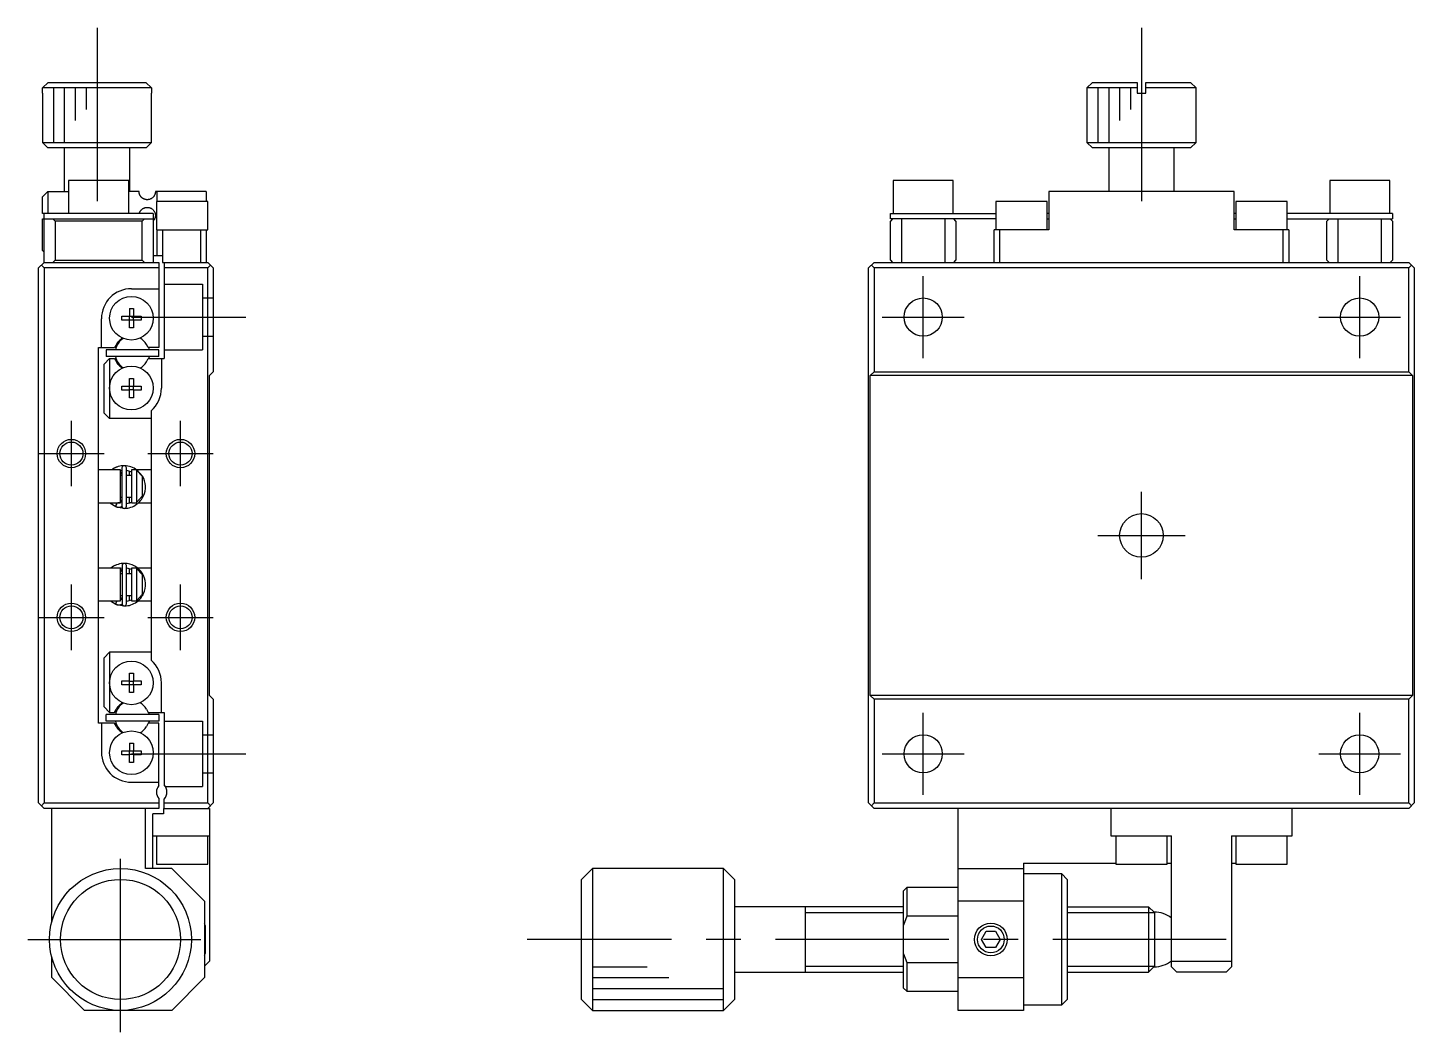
# Model space of a CAD drawing. Extents: x 0 to 280, y -8 to 192.
# Drawn here: x 153 to 280.1, y 57.5 to 149.5 of the extents above; entities that cross this region are included whole.
import ezdxf

# ---------------------------------------------------------------- set-up
doc = ezdxf.new("R2010")
doc.units = 0
doc.header["$LTSCALE"] = 0.5
doc.linetypes.add('CENTER', pattern=[50.8, 31.75, -6.35, 6.35, -6.35])
doc.linetypes.add('DASHED', pattern=[19.05, 12.7, -6.35])
for name, color, linetype in [('MSM_CENTER', 1, 'CENTER'), ('MSM_CONTINUOUS', 7, 'CONTINUOUS'), ('MSM_DASHED', 4, 'DASHED'), ('MSM_NARROW', 5, 'CONTINUOUS')]:
    doc.layers.add(name, color=color, linetype=linetype)

msp = doc.modelspace()

# ---------------------------------------------------------------- linework, layer by layer
at = {"layer": 'MSM_CENTER'}
for p, q in [((159.35, 149.5), (159.35, 133.5)), ((255.055071, 149.5), (255.055071, 132.5)), ((235.055071, 119.25), (235.055071, 126.75)), ((275.055071, 119.25), (275.055071, 126.75)), ((162.5, 123), (173, 123)), ((231.305071, 123), (238.805071, 123)), ((271.305071, 123), (278.805071, 123)), ((156.999999, 107.499999), (156.999999, 113.500001)), ((166.999999, 107.499999), (166.999999, 113.500001)), ((153.999998, 110.5), (160.000001, 110.5)), ((163.999998, 110.5), (170.000001, 110.5)), ((255.055071, 99), (255.055071, 107)), ((251.055071, 103), (259.055071, 103)), ((156.999999, 92.499999), (156.999999, 98.500001)), ((166.999999, 92.499999), (166.999999, 98.500001)), ((153.999998, 95.5), (160.000001, 95.5)), ((163.999998, 95.5), (170.000001, 95.5)), ((235.055071, 79.25), (235.055071, 86.75)), ((275.055071, 79.25), (275.055071, 86.75)), ((162.5, 83), (173, 83)), ((231.305071, 83), (238.805071, 83)), ((271.305071, 83), (278.805071, 83)), ((161.5, 57.5), (161.5, 74.5)), ((153, 66), (170, 66)), ((262.805071, 66), (198.755071, 66))]:
    msp.add_line(p, q, dxfattribs=at)
at = {"layer": 'MSM_CONTINUOUS'}
for p, q in [((154.366026, 144), (154.867813, 144.5)), ((154.366026, 143.5), (154.366026, 144)), ((164.333974, 144), (154.366026, 144)), ((154.867813, 144.5), (163.832187, 144.5)), ((163.832187, 144.5), (164.333974, 144)), ((164.333974, 144), (164.333974, 143.5)), ((250.555071, 144.5), (250.055071, 144)), ((254.655071, 144), (250.055071, 144)), ((250.055071, 144), (250.055071, 139)), ((250.555071, 144.5), (254.655071, 144.5)), ((254.655071, 144.5), (254.655071, 143.5)), ((255.455071, 143.5), (255.455071, 144.5)), ((255.455071, 144.5), (259.555071, 144.5)), ((260.055071, 144), (255.455071, 144)), ((260.055071, 144), (259.555071, 144.5)), ((260.055071, 139), (260.055071, 144)), ((154.35, 143.5), (154.366026, 143.5)), ((154.35, 143.5), (154.35, 139)), ((164.333974, 143.5), (164.35, 143.5)), ((164.35, 139), (164.35, 143.5)), ((254.655071, 143.5), (255.455071, 143.5)), ((154.35, 139), (164.35, 139)), ((154.35, 139), (154.85, 138.5)), ((163.85, 138.5), (154.85, 138.5)), ((156.35, 138.5), (156.35, 134.5)), ((162.35, 134.5), (162.35, 138.5)), ((163.85, 138.5), (164.35, 139)), ((250.055071, 139), (260.055071, 139)), ((250.055071, 139), (250.555071, 138.5)), ((259.555071, 138.5), (250.555071, 138.5)), ((252.055071, 138.5), (252.055071, 134.5)), ((258.055071, 134.5), (258.055071, 138.5)), ((259.555071, 138.5), (260.055071, 139)), ((162.25, 135.5), (156.75, 135.5)), ((156.75, 135.5), (156.75, 132.5)), ((162.25, 132.5), (162.25, 135.5)), ((237.805071, 135.5), (232.305071, 135.5)), ((232.305071, 135.5), (232.305071, 132.5)), ((237.805071, 132.5), (237.805071, 135.5)), ((277.805071, 135.5), (272.305071, 135.5)), ((272.305071, 135.5), (272.305071, 132.5)), ((277.805071, 132.5), (277.805071, 135.5)), ((154.85, 134.5), (154.35, 134)), ((154.35, 132.5), (154.35, 134)), ((154.85, 134.5), (154.85, 132.5)), ((154.85, 134.5), (156.75, 134.5)), ((163.2, 134.5), (162.25, 134.5)), ((163.200796, 134.465461), (163.2, 134.5)), ((163.203154, 134.43132), (163.200796, 134.465461)), ((163.207062, 134.397337), (163.203154, 134.43132)), ((163.2125, 134.363642), (163.207062, 134.397337)), ((163.218409, 134.334856), (163.2125, 134.363642)), ((163.225427, 134.306373), (163.218409, 134.334856)), ((163.233524, 134.278273), (163.225427, 134.306373)), ((163.241659, 134.253522), (163.233524, 134.278273)), ((163.250621, 134.229134), (163.241659, 134.253522)), ((163.260384, 134.205162), (163.250621, 134.229134)), ((163.271823, 134.179728), (163.260384, 134.205162)), ((163.284146, 134.154838), (163.271823, 134.179728)), ((163.29731, 134.130548), (163.284146, 134.154838)), ((163.306499, 134.114764), (163.29731, 134.130548)), ((163.316035, 134.099265), (163.306499, 134.114764)), ((163.335923, 134.069409), (163.316035, 134.099265)), ((163.357033, 134.040773), (163.335923, 134.069409)), ((163.373301, 134.020504), (163.357033, 134.040773)), ((163.390146, 134.000938), (163.373301, 134.020504)), ((163.407519, 133.982106), (163.390146, 134.000938)), ((163.42904, 133.960464), (163.407519, 133.982106)), ((163.451216, 133.9399), (163.42904, 133.960464)), ((163.473958, 133.920445), (163.451216, 133.9399)), ((163.50009, 133.899932), (163.473958, 133.920445)), ((163.526613, 133.880934), (163.50009, 133.899932)), ((163.553594, 133.863319), (163.526613, 133.880934)), ((163.580633, 133.847261), (163.553594, 133.863319)), ((163.607962, 133.832535), (163.580633, 133.847261)), ((163.635208, 133.819261), (163.607962, 133.832535)), ((163.662603, 133.80725), (163.635208, 133.819261)), ((163.689949, 133.796527), (163.662603, 133.80725)), ((163.718233, 133.786709), (163.689949, 133.796527)), ((163.746504, 133.778135), (163.718233, 133.786709)), ((163.774693, 133.770776), (163.746504, 133.778135)), ((163.807963, 133.763573), (163.774693, 133.770776)), ((163.841008, 133.757962), (163.807963, 133.763573)), ((163.87374, 133.753887), (163.841008, 133.757962)), ((163.91374, 133.750877), (163.87374, 133.753887)), ((163.953111, 133.750006), (163.91374, 133.750877)), ((163.981799, 133.750674), (163.953111, 133.750006)), ((164.010077, 133.75241), (163.981799, 133.750674)), ((164.046781, 133.756271), (164.010077, 133.75241)), ((164.082702, 133.761833), (164.046781, 133.756271)), ((164.117783, 133.769008), (164.082702, 133.761833)), ((164.168012, 133.782385), (164.117783, 133.769008)), ((164.216313, 133.798874), (164.168012, 133.782385)), ((164.261994, 133.817973), (164.216313, 133.798874)), ((164.305733, 133.839732), (164.261994, 133.817973)), ((164.347259, 133.863851), (164.305733, 133.839732)), ((164.385851, 133.889644), (164.347259, 133.863851)), ((164.422423, 133.91749), (164.385851, 133.889644)), ((164.457164, 133.947474), (164.422423, 133.91749)), ((164.489742, 133.979249), (164.457164, 133.947474)), ((164.520516, 134.013162), (164.489742, 133.979249)), ((164.549171, 134.048893), (164.520516, 134.013162)), ((164.576021, 134.086965), (164.549171, 134.048893)), ((164.60088, 134.127367), (164.576021, 134.086965)), ((164.621459, 134.16587), (164.60088, 134.127367)), ((164.63419, 134.19277), (164.621459, 134.16587)), ((164.646179, 134.220998), (164.63419, 134.19277)), ((164.657354, 134.250699), (164.646179, 134.220998)), ((164.665068, 134.273772), (164.657354, 134.250699)), ((164.672248, 134.297867), (164.665068, 134.273772)), ((164.676693, 134.31448), (164.672248, 134.297867)), ((164.680866, 134.331674), (164.676693, 134.31448)), ((164.684732, 134.349438), (164.680866, 134.331674)), ((164.688249, 134.36776), (164.684732, 134.349438)), ((164.691382, 134.386628), (164.688249, 134.36776)), ((164.69409, 134.406031), (164.691382, 134.386628)), ((164.69542, 134.417282), (164.69409, 134.406031)), ((164.696595, 134.428746), (164.69542, 134.417282)), ((164.697607, 134.440388), (164.696595, 134.428746)), ((164.698451, 134.45217), (164.697607, 134.440388)), ((164.699119, 134.464059), (164.698451, 134.45217)), ((164.699604, 134.476017), (164.699119, 134.464059)), ((164.6999, 134.488009), (164.699604, 134.476017)), ((164.7, 134.5), (164.6999, 134.488009)), ((169.35, 134.5), (164.7, 134.5)), ((169.5, 133.6), (164.8, 133.6)), ((164.8, 133.6), (164.8, 131)), ((164.85, 133.6), (164.85, 134.5)), ((169.35, 134.5), (169.35, 133.6)), ((169.5, 131), (169.5, 133.6)), ((246.405071, 133.6), (241.705071, 133.6)), ((241.705071, 133.6), (241.705071, 131)), ((246.405071, 131), (246.405071, 133.6)), ((263.555071, 134.5), (246.555071, 134.5)), ((246.555071, 134.5), (246.555071, 131)), ((263.555071, 131), (263.555071, 134.5)), ((268.405071, 133.6), (263.705071, 133.6)), ((263.705071, 133.6), (263.705071, 131)), ((268.405071, 131), (268.405071, 133.6)), ((164.5, 132.5), (154.35, 132.5)), ((154.5, 128), (154.5, 132.5)), ((163.227158, 132.5), (163.234773, 132.525719)), ((163.234773, 132.525719), (163.24328, 132.551087)), ((163.24328, 132.551087), (163.252649, 132.576046)), ((163.252649, 132.576046), (163.262046, 132.598695)), ((163.262046, 132.598695), (163.272144, 132.620953)), ((163.272144, 132.620953), (163.282914, 132.642777)), ((163.282914, 132.642777), (163.295711, 132.666612)), ((163.295711, 132.666612), (163.309293, 132.689862)), ((163.309293, 132.689862), (163.323612, 132.712478)), ((163.323612, 132.712478), (163.338172, 132.733781)), ((163.338172, 132.733781), (163.353367, 132.754453)), ((163.353367, 132.754453), (163.36915, 132.774461)), ((163.36915, 132.774461), (163.391865, 132.800984)), ((163.391865, 132.800984), (163.415548, 132.826176)), ((163.415548, 132.826176), (163.433703, 132.844)), ((163.433703, 132.844), (163.452303, 132.861067)), ((163.452303, 132.861067), (163.471298, 132.87736)), ((163.471298, 132.87736), (163.493162, 132.89481)), ((163.493162, 132.89481), (163.515433, 132.91127)), ((163.515433, 132.91127), (163.546002, 132.931888)), ((163.546002, 132.931888), (163.577107, 132.950729)), ((163.577107, 132.950729), (163.608593, 132.967788)), ((163.608593, 132.967788), (163.632655, 132.979553)), ((163.632655, 132.979553), (163.656837, 132.99033)), ((163.656837, 132.99033), (163.687942, 133.002726)), ((163.687942, 133.002726), (163.719107, 133.013574)), ((163.719107, 133.013574), (163.750231, 133.022906)), ((163.750231, 133.022906), (163.7888, 133.032471)), ((163.7888, 133.032471), (163.827103, 133.039862)), ((163.827103, 133.039862), (163.861271, 133.044733)), ((163.861271, 133.044733), (163.895078, 133.047986)), ((163.895078, 133.047986), (163.928636, 133.049696)), ((163.928636, 133.049696), (163.972321, 133.049668)), ((163.972321, 133.049668), (164.01535, 133.047147)), ((164.01535, 133.047147), (164.057375, 133.042274)), ((164.057375, 133.042274), (164.098815, 133.035088)), ((164.098815, 133.035088), (164.139115, 133.025765)), ((164.139115, 133.025765), (164.178666, 133.014291)), ((164.178666, 133.014291), (164.216984, 133.00087)), ((164.216984, 133.00087), (164.254227, 132.985526)), ((164.254227, 132.985526), (164.299866, 132.963396)), ((164.299866, 132.963396), (164.343655, 132.938386)), ((164.343655, 132.938386), (164.385309, 132.910742)), ((164.385309, 132.910742), (164.425286, 132.880176)), ((164.425286, 132.880176), (164.463069, 132.847047)), ((164.463069, 132.847047), (164.499069, 132.810908)), ((164.499069, 132.810908), (164.532804, 132.772059)), ((164.5, 132.5), (164.5, 128)), ((164.532804, 132.772059), (164.564433, 132.730084)), ((164.564433, 132.730084), (164.583089, 132.702117)), ((164.583089, 132.702117), (164.600832, 132.67272)), ((164.600832, 132.67272), (164.617582, 132.64181)), ((164.617582, 132.64181), (164.633341, 132.609104)), ((164.633341, 132.609104), (164.640783, 132.592094)), ((164.640783, 132.592094), (164.647936, 132.574563)), ((164.647936, 132.574563), (164.657074, 132.550101)), ((164.657074, 132.550101), (164.665618, 132.524488)), ((164.665618, 132.524488), (164.673495, 132.497624)), ((164.673495, 132.497624), (164.677212, 132.483475)), ((164.677212, 132.483475), (164.680725, 132.468943)), ((164.68282, 132.140383), (164.678667, 132.122387)), ((164.680725, 132.468943), (164.684015, 132.45402)), ((164.686622, 132.158964), (164.68282, 132.140383)), ((164.684015, 132.45402), (164.686662, 132.440808)), ((164.690032, 132.178126), (164.686622, 132.158964)), ((164.686662, 132.440808), (164.689122, 132.427251)), ((164.689122, 132.427251), (164.691377, 132.41337)), ((164.693013, 132.197864), (164.690032, 132.178126)), ((164.691377, 132.41337), (164.693408, 132.39919)), ((164.694639, 132.210507), (164.693013, 132.197864)), ((164.693408, 132.39919), (164.695197, 132.384734)), ((164.696072, 132.223411), (164.694639, 132.210507)), ((164.695197, 132.384734), (164.696724, 132.370024)), ((164.6973, 132.236533), (164.696072, 132.223411)), ((164.696724, 132.370024), (164.697695, 132.358695)), ((164.698312, 132.249828), (164.6973, 132.236533)), ((164.697695, 132.358695), (164.6985, 132.347191)), ((164.699096, 132.263254), (164.698312, 132.249828)), ((164.6985, 132.347191), (164.699135, 132.335554)), ((164.69964, 132.276766), (164.699096, 132.263254)), ((164.699135, 132.335554), (164.699596, 132.323823)), ((164.699596, 132.323823), (164.699881, 132.312039)), ((164.699907, 132.28847), (164.69964, 132.276766)), ((164.699881, 132.312039), (164.699986, 132.300241)), ((164.699986, 132.300241), (164.699907, 132.28847)), ((232.055071, 132), (232.055071, 132.5)), ((232.055071, 132.5), (241.705071, 132.5)), ((246.555071, 132.5), (246.405071, 132.5)), ((263.705071, 132.5), (263.555071, 132.5)), ((278.055071, 132.5), (268.405071, 132.5)), ((278.055071, 132.5), (278.055071, 132)), ((154.35, 129.1), (154.35, 132)), ((154.35, 132), (164.5, 132)), ((155.5, 131.8), (155.3, 132)), ((163.5, 131.8), (155.5, 131.8)), ((155.5, 131.8), (155.5, 128.2)), ((163.7, 132), (163.5, 131.8)), ((163.5, 128.2), (163.5, 131.8)), ((164.50787, 131.798717), (164.500186, 131.790299)), ((164.539733, 131.836626), (164.50787, 131.798717)), ((164.569311, 131.876971), (164.539733, 131.836626)), ((164.588004, 131.905725), (164.569311, 131.876971)), ((164.605703, 131.935921), (164.588004, 131.905725)), ((164.618991, 131.960948), (164.605703, 131.935921)), ((164.63161, 131.987089), (164.618991, 131.960948)), ((164.643516, 132.014455), (164.63161, 131.987089)), ((164.652732, 132.037946), (164.643516, 132.014455)), ((164.661401, 132.062486), (164.652732, 132.037946)), ((164.669462, 132.088166), (164.661401, 132.062486)), ((164.674202, 132.104979), (164.669462, 132.088166)), ((164.678667, 132.122387), (164.674202, 132.104979)), ((164.8, 131), (169.5, 131)), ((164.85, 128.6), (164.85, 131)), ((165.35, 131), (165.35, 128)), ((168.85, 128), (168.85, 131)), ((169.35, 131), (169.35, 128)), ((232.255071, 132), (232.055071, 131.8)), ((241.705071, 132), (232.055071, 132)), ((232.055071, 128.2), (232.055071, 131.8)), ((233.055071, 132), (233.055071, 128)), ((237.055071, 128), (237.055071, 132)), ((238.055071, 131.8), (237.855071, 132)), ((238.055071, 131.8), (238.055071, 128.2)), ((241.555071, 128), (241.555071, 131)), ((246.555071, 131), (241.555071, 131)), ((242.055071, 131), (242.055071, 128)), ((246.405071, 132), (246.555071, 132)), ((263.555071, 132), (263.705071, 132)), ((268.555071, 131), (263.555071, 131)), ((268.055071, 128), (268.055071, 131)), ((268.405071, 132), (278.055071, 132)), ((268.555071, 131), (268.555071, 128)), ((272.255071, 132), (272.055071, 131.8)), ((272.055071, 128.2), (272.055071, 131.8)), ((273.055071, 132), (273.055071, 128)), ((277.055071, 128), (277.055071, 132)), ((278.055071, 131.8), (277.855071, 132)), ((278.055071, 131.8), (278.055071, 128.2)), ((154.35, 129.1), (154.5, 128.95)), ((165.35, 128.6), (164.5, 128.6)), ((154, 127.5), (154.5, 128)), ((154, 78.5), (154, 127.5)), ((154.5, 127.5), (154.25, 127.75)), ((154.5, 128), (165, 128)), ((154.5, 127.5), (154.5, 78.5)), ((165, 127.5), (154.5, 127.5)), ((155.3, 128), (155.5, 128.2)), ((155.5, 128.2), (163.5, 128.2)), ((163.5, 128.2), (163.7, 128)), ((165, 128), (165, 120.2)), ((165.35, 128), (169.5, 128)), ((165.5, 128), (165.5, 119.2)), ((169.5, 127.5), (165.5, 127.5)), ((169.5, 128), (170, 127.5)), ((169.75, 127.75), (169.5, 127.5)), ((169.5, 78.5), (169.5, 127.5)), ((170, 127.5), (170, 118)), ((230.555071, 128), (230.055071, 127.5)), ((230.055071, 78.5), (230.055071, 127.5)), ((230.555071, 127.5), (230.305071, 127.75)), ((230.555071, 128), (279.555071, 128)), ((230.555071, 127.5), (230.555071, 118)), ((279.555071, 127.5), (230.555071, 127.5)), ((232.055071, 128.2), (232.255071, 128)), ((237.855071, 128), (238.055071, 128.2)), ((272.055071, 128.2), (272.255071, 128)), ((277.855071, 128), (278.055071, 128.2)), ((280.055071, 127.5), (279.555071, 128)), ((279.805071, 127.75), (279.555071, 127.5)), ((279.555071, 118), (279.555071, 127.5)), ((280.055071, 127.5), (280.055071, 78.5)), ((162.5, 125.6), (165, 125.6)), ((162.32, 123.786361), (162.68, 123.786361)), ((162.32, 123.786361), (162.32, 123.08)), ((162.68, 123.786361), (162.68, 123.08)), ((159.75, 120.2), (159.75, 122.85)), ((161.613639, 122.72), (161.613639, 123.08)), ((161.613639, 123.08), (162.32, 123.08)), ((162.32, 122.72), (161.613639, 122.72)), ((162.330372, 123.069628), (162.32, 123.08)), ((162.330372, 122.730372), (162.32, 122.72)), ((162.32, 122.013639), (162.32, 122.72)), ((162.68, 122.013639), (162.32, 122.013639)), ((162.330372, 123.069628), (162.669628, 123.069628)), ((162.330372, 122.730372), (162.330372, 123.069628)), ((162.669628, 122.730372), (162.330372, 122.730372)), ((162.669628, 123.069628), (162.68, 123.08)), ((162.669628, 123.069628), (162.669628, 122.730372)), ((162.669628, 122.730372), (162.68, 122.72)), ((162.68, 123.08), (163.386361, 123.08)), ((162.68, 122.72), (162.68, 122.013639)), ((163.386361, 122.72), (162.68, 122.72)), ((163.386361, 123.08), (163.386361, 122.72)), ((159.5, 120.2), (160.955588, 120.2)), ((159.5, 85.8), (159.5, 120.2)), ((165, 120), (160.2, 120)), ((160.2, 120), (160.2, 119.4)), ((161.125185, 120.49375), (160.955588, 120.2)), ((164.044412, 120.2), (163.874815, 120.49375)), ((165, 120.2), (164.044412, 120.2)), ((165, 119.4), (165, 120)), ((160, 118.7), (160.5, 119.2)), ((160, 114.2), (160, 118.7)), ((165, 119.4), (160.2, 119.4)), ((160.5, 119.2), (160.5, 113.7)), ((160.5, 119.2), (160.955588, 119.2)), ((160.955588, 119.2), (161.125185, 118.90625)), ((163.874815, 118.90625), (164.044412, 119.2)), ((164.044412, 119.2), (165.5, 119.2)), ((165.25, 119.2), (165.25, 116.5)), ((162.32, 117.386361), (162.68, 117.386361)), ((162.32, 116.68), (162.32, 117.386361)), ((162.68, 117.386361), (162.68, 116.68)), ((169.65, 117.65), (170, 118)), ((169.65, 88.35), (169.65, 117.65)), ((230.205071, 117.65), (230.555071, 118)), ((230.205071, 88.35), (230.205071, 117.65)), ((279.905071, 117.65), (230.205071, 117.65)), ((230.555071, 118), (279.555071, 118)), ((279.555071, 118), (279.905071, 117.65)), ((279.905071, 117.65), (279.905071, 88.35)), ((161.613639, 116.32), (161.613639, 116.68)), ((161.613639, 116.68), (162.32, 116.68)), ((162.32, 116.32), (161.613639, 116.32)), ((162.330372, 116.669628), (162.32, 116.68)), ((162.330372, 116.330372), (162.32, 116.32)), ((162.32, 115.613639), (162.32, 116.32)), ((162.330372, 116.669628), (162.669628, 116.669628)), ((162.330372, 116.330372), (162.330372, 116.669628)), ((162.669628, 116.330372), (162.330372, 116.330372)), ((162.669628, 116.669628), (162.68, 116.68)), ((162.669628, 116.669628), (162.669628, 116.330372)), ((162.669628, 116.330372), (162.68, 116.32)), ((162.68, 116.68), (163.386361, 116.68)), ((162.68, 116.32), (162.68, 115.613639)), ((163.386361, 116.32), (162.68, 116.32)), ((163.386361, 116.68), (163.386361, 116.32)), ((162.68, 115.613639), (162.32, 115.613639)), ((164.3, 114.420938), (164.3, 91.579062)), ((160.5, 113.7), (160, 114.2)), ((164.3, 113.7), (160.5, 113.7)), ((161.815134, 109.382684), (161.714345, 109.379045)), ((161.5, 109), (159.5, 109)), ((161.070339, 109.225791), (161.017409, 109.202189)), ((161.113731, 109.243665), (161.070097, 109.226727)), ((161.070097, 109.226727), (161.071429, 109.227009)), ((161.073943, 109.226485), (161.071429, 109.227009)), ((161.071429, 109.227009), (161.071736, 109.226277)), ((161.117299, 109.244902), (161.113731, 109.243665)), ((161.119113, 109.245522), (161.117299, 109.244902)), ((161.122328, 109.246608), (161.119113, 109.245522)), ((161.12394, 109.247146), (161.122328, 109.246608)), ((161.12561, 109.247699), (161.12394, 109.247146)), ((161.126895, 109.248121), (161.12561, 109.247699)), ((161.127917, 109.248454), (161.126895, 109.248121)), ((161.129055, 109.248823), (161.127917, 109.248454)), ((161.49992, 108.947618), (161.637108, 108.97191)), ((161.5, 106), (161.5, 109)), ((161.63711, 108.5), (161.5, 108.5)), ((161.500027, 108.835619), (161.63711, 108.5823)), ((161.63711, 109.183911), (161.63711, 105.683911)), ((162.03711, 105.683911), (162.03711, 109.183911)), ((162.5, 108.5), (162.03711, 108.5)), ((162.037112, 108.971592), (162.500053, 108.836034)), ((162.3, 108.913996), (162.3, 108.5)), ((162.5, 109), (162.5, 106)), ((164.3, 109), (162.5, 109)), ((163.516112, 108.423444), (162.995996, 109.000507)), ((163, 106), (163, 109)), ((163, 108.945683), (163.5, 108.416515)), ((163.5, 108.416515), (163.5, 106.583485)), ((159.5, 106), (161.5, 106)), ((160.517408, 105.999949), (161.070537, 105.641946)), ((161.061433, 105.645868), (161.20128, 106.000019)), ((161.066598, 105.65001), (161.06664, 105.655047)), ((161.067061, 105.646048), (161.066598, 105.65001)), ((161.06664, 105.655047), (161.067185, 105.661126)), ((161.068025, 105.643184), (161.067061, 105.646048)), ((161.067185, 105.661126), (161.06823, 105.66821)), ((161.069484, 105.641435), (161.068025, 105.643184)), ((161.06823, 105.66821), (161.06977, 105.676257)), ((161.071429, 105.640813), (161.069484, 105.641435)), ((161.06977, 105.676257), (161.071794, 105.685217)), ((161.070097, 105.641095), (161.100487, 105.628941)), ((161.071794, 105.685217), (161.074291, 105.695034)), ((161.074291, 105.695034), (161.077244, 105.705649)), ((161.077244, 105.705649), (161.080636, 105.716996)), ((161.080636, 105.716996), (161.084446, 105.729006)), ((161.084446, 105.729006), (161.088651, 105.741605)), ((161.088651, 105.741605), (161.093224, 105.754715)), ((161.093224, 105.754715), (161.098138, 105.768257)), ((161.098138, 105.768257), (161.103362, 105.782147)), ((161.100487, 105.628941), (161.133148, 105.617687)), ((161.103362, 105.782147), (161.108865, 105.7963)), ((161.108865, 105.7963), (161.114612, 105.810629)), ((161.114612, 105.810629), (161.120569, 105.825046)), ((161.120569, 105.825046), (161.126699, 105.839463)), ((161.122113, 105.620822), (161.809775, 105.485231)), ((161.126699, 105.839463), (161.132964, 105.853791)), ((161.132964, 105.853791), (161.139325, 105.867942)), ((161.133148, 105.617687), (161.16632, 105.608082)), ((161.139325, 105.867942), (161.145745, 105.881829)), ((161.145745, 105.881829), (161.152183, 105.895368)), ((161.152183, 105.895368), (161.158599, 105.908475)), ((161.158599, 105.908475), (161.164955, 105.921069)), ((161.164955, 105.921069), (161.171212, 105.933074)), ((161.16632, 105.608082), (161.199922, 105.600148)), ((161.171212, 105.933074), (161.17733, 105.944415)), ((161.17733, 105.944415), (161.183273, 105.955024)), ((161.183273, 105.955024), (161.189004, 105.964834)), ((161.189004, 105.964834), (161.194488, 105.973786)), ((161.194488, 105.973786), (161.199692, 105.981825)), ((161.199692, 105.981825), (161.204582, 105.988902)), ((161.199922, 105.600148), (161.233869, 105.593904)), ((161.204582, 105.988902), (161.20913, 105.994973)), ((161.20913, 105.994973), (161.213307, 106)), ((161.233869, 105.593904), (161.26808, 105.589365)), ((161.432348, 105.99991), (161.250981, 105.999968)), ((161.26808, 105.589365), (161.30247, 105.586542)), ((161.30247, 105.586542), (161.336955, 105.58544)), ((161.336955, 105.58544), (161.371452, 105.586064)), ((161.371452, 105.586064), (161.405875, 105.588409)), ((161.405875, 105.588409), (161.440141, 105.592472)), ((161.440141, 105.592472), (161.474165, 105.598243)), ((161.474165, 105.598243), (161.507866, 105.605706)), ((161.5, 106.5), (161.63711, 106.5)), ((161.63711, 106.285522), (161.500045, 106.032215)), ((161.507866, 105.605706), (161.54116, 105.614845)), ((161.54116, 105.614845), (161.573965, 105.625637)), ((161.573965, 105.625637), (161.606203, 105.638056)), ((161.606203, 105.638056), (161.637792, 105.652073)), ((161.637792, 105.652073), (161.63955, 105.652909)), ((162.03711, 106.5), (162.5, 106.5)), ((162.500122, 106.0321), (162.037138, 105.89593)), ((162.3, 106.5), (162.3, 106)), ((162.3, 106), (162.426012, 106)), ((162.5, 106), (163, 106)), ((163.5, 106.583485), (163, 106.054317)), ((163.155993, 106), (163.156097, 106)), ((163.156374, 106), (163.156548, 106)), ((163.157186, 106), (164.3, 106)), ((161.825873, 100.440726), (161.725084, 100.437087)), ((161.5, 100), (159.5, 100)), ((161.081078, 100.283834), (161.028148, 100.260231)), ((161.12447, 100.301707), (161.080836, 100.28477)), ((161.080836, 100.28477), (161.082168, 100.285051)), ((161.084682, 100.284527), (161.082168, 100.285051)), ((161.082168, 100.285051), (161.082476, 100.28432)), ((161.128038, 100.302944), (161.12447, 100.301707)), ((161.129852, 100.303565), (161.128038, 100.302944)), ((161.133067, 100.30465), (161.129852, 100.303565)), ((161.134679, 100.305188), (161.133067, 100.30465)), ((161.136349, 100.305741), (161.134679, 100.305188)), ((161.137635, 100.306163), (161.136349, 100.305741)), ((161.138656, 100.306497), (161.137635, 100.306163)), ((161.139794, 100.306866), (161.138656, 100.306497)), ((161.486766, 100.000108), (161.49979, 100.003184)), ((161.49979, 100.003184), (161.647847, 100.029952)), ((161.5, 97), (161.5, 100)), ((161.64785, 99.5), (161.5, 99.5)), ((161.500039, 99.900264), (161.64785, 99.640342)), ((161.64785, 100.241954), (161.64785, 96.741954)), ((162.04785, 96.741954), (162.04785, 100.241954)), ((162.5, 99.5), (162.04785, 99.5)), ((162.047851, 100.029634), (162.500068, 99.899102)), ((162.3, 99.975476), (162.3, 99.5)), ((162.5, 100), (162.5, 97)), ((163, 100), (162.5, 100)), ((163, 97), (163, 100)), ((163, 99.945683), (163.5, 99.416515)), ((163.081383, 100), (163.081262, 100)), ((163.082017, 100), (163.081911, 100)), ((164.3, 100), (163.082478, 100)), ((163.5, 99.416515), (163.5, 97.583485)), ((159.5, 97), (161.5, 97)), ((160.594201, 96.999966), (161.081276, 96.699989)), ((161.072173, 96.703911), (161.176195, 97.000018)), ((161.077317, 96.70856), (161.077424, 96.713872)), ((161.077742, 96.704379), (161.077317, 96.70856)), ((161.077424, 96.713872), (161.078064, 96.720281)), ((161.078697, 96.701356), (161.077742, 96.704379)), ((161.078064, 96.720281), (161.079231, 96.727744)), ((161.080176, 96.699511), (161.078697, 96.701356)), ((161.078971, 96.700998), (161.820514, 96.543273)), ((161.079231, 96.727744), (161.080918, 96.736214)), ((161.082168, 96.698856), (161.080176, 96.699511)), ((161.080836, 96.699137), (161.111226, 96.686983)), ((161.080918, 96.736214), (161.083114, 96.745636)), ((161.083114, 96.745636), (161.085806, 96.755948)), ((161.085806, 96.755948), (161.088974, 96.767085)), ((161.088974, 96.767085), (161.0926, 96.778973)), ((161.0926, 96.778973), (161.09666, 96.791535)), ((161.09666, 96.791535), (161.101126, 96.80469)), ((161.101126, 96.80469), (161.105971, 96.818354)), ((161.105971, 96.818354), (161.111163, 96.832436)), ((161.111163, 96.832436), (161.116668, 96.846847)), ((161.111226, 96.686983), (161.143887, 96.67573)), ((161.116668, 96.846847), (161.12245, 96.861492)), ((161.12245, 96.861492), (161.128472, 96.876277)), ((161.128472, 96.876277), (161.134695, 96.891105)), ((161.134695, 96.891105), (161.141079, 96.905881)), ((161.141079, 96.905881), (161.147582, 96.920509)), ((161.143887, 96.67573), (161.17706, 96.666125)), ((161.147582, 96.920509), (161.154162, 96.934894)), ((161.154162, 96.934894), (161.160777, 96.948943)), ((161.160777, 96.948943), (161.167383, 96.962565)), ((161.167383, 96.962565), (161.173938, 96.975671)), ((161.173938, 96.975671), (161.180399, 96.988176)), ((161.17706, 96.666125), (161.210661, 96.658191)), ((161.180399, 96.988176), (161.186725, 97)), ((161.210661, 96.658191), (161.244608, 96.651947)), ((161.244608, 96.651947), (161.278819, 96.647408)), ((161.278819, 96.647408), (161.313209, 96.644584)), ((161.313209, 96.644584), (161.347695, 96.643483)), ((161.347695, 96.643483), (161.382191, 96.644106)), ((161.382191, 96.644106), (161.416614, 96.646452)), ((161.416614, 96.646452), (161.45088, 96.650515)), ((161.45088, 96.650515), (161.484904, 96.656285)), ((161.484904, 96.656285), (161.518605, 96.663749)), ((161.5, 97.5), (161.64785, 97.5)), ((161.64785, 97.343565), (161.500032, 97.083639)), ((161.518605, 96.663749), (161.551899, 96.672887)), ((161.551899, 96.672887), (161.584704, 96.683679)), ((161.584704, 96.683679), (161.616942, 96.696099)), ((161.616942, 96.696099), (161.648531, 96.710115)), ((161.648531, 96.710115), (161.650289, 96.710951)), ((162.04785, 97.5), (162.5, 97.5)), ((162.500011, 97.085074), (162.047877, 96.953972)), ((162.3, 97.5), (162.3, 97)), ((162.5, 97), (163, 97)), ((163.5, 97.583485), (163, 97.054317)), ((163.100466, 97), (163.100631, 97)), ((163.101625, 97), (164.3, 97)), ((160, 91.8), (160.5, 92.3)), ((160, 87.3), (160, 91.8)), ((160.5, 92.3), (160.5, 86.8)), ((164.3, 92.3), (160.5, 92.3)), ((162.32, 90.386361), (162.68, 90.386361)), ((162.32, 89.68), (162.32, 90.386361)), ((162.68, 90.386361), (162.68, 89.68)), ((161.613639, 89.32), (161.613639, 89.68)), ((161.613639, 89.68), (162.32, 89.68)), ((162.32, 89.32), (161.613639, 89.32)), ((162.330372, 89.669628), (162.32, 89.68)), ((162.330372, 89.330372), (162.32, 89.32)), ((162.32, 88.613639), (162.32, 89.32)), ((162.330372, 89.669628), (162.669628, 89.669628)), ((162.330372, 89.330372), (162.330372, 89.669628)), ((162.669628, 89.330372), (162.330372, 89.330372)), ((162.669628, 89.669628), (162.68, 89.68)), ((162.669628, 89.669628), (162.669628, 89.330372)), ((162.669628, 89.330372), (162.68, 89.32)), ((162.68, 89.68), (163.386361, 89.68)), ((162.68, 89.32), (162.68, 88.613639)), ((163.386361, 89.32), (162.68, 89.32)), ((163.386361, 89.68), (163.386361, 89.32)), ((165.25, 86.8), (165.25, 89.5)), ((162.68, 88.613639), (162.32, 88.613639)), ((170, 88), (169.65, 88.35)), ((170, 88), (170, 78.5)), ((230.555071, 88), (230.205071, 88.35)), ((279.905071, 88.35), (230.205071, 88.35)), ((230.555071, 88), (230.555071, 78.5)), ((279.555071, 88), (230.555071, 88)), ((279.905071, 88.35), (279.555071, 88)), ((279.555071, 78.5), (279.555071, 88)), ((160.5, 86.8), (160, 87.3)), ((160.2, 86), (160.2, 86.6)), ((165, 86.6), (160.2, 86.6)), ((160.5, 86.8), (160.955588, 86.8)), ((160.955588, 86.8), (161.125185, 87.09375)), ((163.874815, 87.09375), (164.044412, 86.8)), ((164.044412, 86.8), (165.5, 86.8)), ((165, 86.6), (165, 86)), ((165.5, 86.8), (165.5, 80.161438)), ((160.955588, 85.8), (159.5, 85.8)), ((159.75, 85.8), (159.75, 83.15)), ((165, 86), (160.2, 86)), ((161.125185, 85.50625), (160.955588, 85.8)), ((164.044412, 85.8), (163.874815, 85.50625)), ((165, 85.8), (164.044412, 85.8)), ((165, 80.1), (165, 85.8)), ((162.32, 83.986361), (162.68, 83.986361)), ((162.32, 83.986361), (162.32, 83.28)), ((162.68, 83.986361), (162.68, 83.28)), ((161.613639, 82.92), (161.613639, 83.28)), ((161.613639, 83.28), (162.32, 83.28)), ((162.32, 82.92), (161.613639, 82.92)), ((162.330372, 83.269628), (162.32, 83.28)), ((162.330372, 82.930372), (162.32, 82.92)), ((162.32, 82.213639), (162.32, 82.92)), ((162.330372, 83.269628), (162.669628, 83.269628)), ((162.330372, 82.930372), (162.330372, 83.269628)), ((162.669628, 82.930372), (162.330372, 82.930372)), ((162.669628, 83.269628), (162.68, 83.28)), ((162.669628, 83.269628), (162.669628, 82.930372)), ((162.669628, 82.930372), (162.68, 82.92)), ((162.68, 83.28), (163.386361, 83.28)), ((162.68, 82.92), (162.68, 82.213639)), ((163.386361, 82.92), (162.68, 82.92)), ((163.386361, 83.28), (163.386361, 82.92)), ((162.68, 82.213639), (162.32, 82.213639)), ((162.5, 80.4), (165, 80.4)), ((165, 78.9), (165, 78)), ((165.5, 78), (165.5, 78.838562)), ((154, 78.5), (154.5, 78)), ((154.25, 78.25), (154.5, 78.5)), ((154.5, 78.5), (165, 78.5)), ((165, 78), (154.5, 78)), ((155.2, 67.6), (155.2, 78)), ((163.8, 72.5), (163.8, 78)), ((165.45, 78), (165.45, 77.5)), ((165.45, 78), (169.65, 78)), ((165.5, 78.5), (169.5, 78.5)), ((169.5, 78.5), (169.75, 78.25)), ((170, 78.5), (169.5, 78)), ((169.65, 78), (169.65, 64)), ((230.055071, 78.5), (230.555071, 78)), ((230.305071, 78.25), (230.555071, 78.5)), ((230.555071, 78.5), (279.555071, 78.5)), ((279.555071, 78), (230.555071, 78)), ((238.255071, 59.5), (238.255071, 78)), ((252.255071, 78), (252.255071, 75.5)), ((268.855071, 75.5), (268.855071, 78)), ((279.555071, 78.5), (279.805071, 78.25)), ((279.555071, 78), (280.055071, 78.5)), ((165.45, 77.5), (164.45, 77.5)), ((164.45, 72.5), (164.45, 77.5)), ((164.45, 75.5), (169.65, 75.5)), ((164.8, 75.5), (164.8, 72.9)), ((169.5, 72.9), (169.5, 75.5)), ((252.255071, 75.5), (257.805071, 75.5)), ((252.705071, 75.5), (252.705071, 72.9)), ((257.405071, 72.9), (257.405071, 75.5)), ((257.805071, 63.5), (257.805071, 75.5)), ((263.305071, 75.5), (263.305071, 63.5)), ((263.305071, 75.5), (268.855071, 75.5)), ((263.705071, 75.5), (263.705071, 72.9)), ((268.405071, 72.9), (268.405071, 75.5)), ((166.2, 72.5), (163.8, 72.5)), ((164.8, 72.9), (169.5, 72.9)), ((169.2, 69.5), (166.2, 72.5)), ((204.755071, 72.5), (203.755071, 71.5)), ((204.755071, 72.5), (204.755071, 59.5)), ((216.755071, 72.5), (204.755071, 72.5)), ((216.755071, 59.5), (216.755071, 72.5)), ((217.755071, 71.5), (216.755071, 72.5)), ((238.255071, 72.5), (244.255071, 72.5)), ((244.255071, 73), (244.255071, 59.5)), ((244.255071, 73), (252.705071, 73)), ((252.705071, 72.9), (257.405071, 72.9)), ((257.405071, 73), (257.805071, 73)), ((263.305071, 73), (263.705071, 73)), ((263.705071, 72.9), (268.405071, 72.9)), ((203.755071, 60.5), (203.755071, 71.5)), ((217.755071, 71.5), (217.755071, 60.5)), ((247.755071, 72), (244.255071, 72)), ((247.755071, 60), (247.755071, 72)), ((248.255071, 71.5), (247.755071, 72)), ((248.255071, 71.5), (248.255071, 60.5)), ((233.555071, 70.75), (233.255071, 70.45)), ((233.255071, 61.55), (233.255071, 70.45)), ((233.555071, 70.75), (233.555071, 68.12132)), ((238.255071, 70.75), (233.555071, 70.75)), ((169.2, 69.5), (169.2, 62.5)), ((233.255051, 69), (217.755071, 69)), ((224.255071, 69.000005), (224.255071, 62.999995)), ((244.255071, 69.5), (238.255071, 69.5)), ((248.25507, 69), (255.713571, 69)), ((255.713571, 69), (255.713571, 63)), ((256.255071, 68.4585), (255.713571, 69)), ((169.287358, 67.25), (169.2, 67.424716)), ((233.555071, 68.12132), (233.255071, 67.319091)), ((238.255071, 68.12132), (233.555071, 68.12132)), ((256.255071, 68.4585), (256.255071, 63.5415)), ((169.287358, 64.75), (169.287358, 67.25)), ((240.389045, 66), (240.822058, 66.75)), ((240.822058, 66.75), (241.688083, 66.75)), ((241.688083, 66.75), (242.121096, 66)), ((240.822058, 65.25), (240.389045, 66)), ((241.688083, 65.25), (240.822058, 65.25)), ((242.121096, 66), (241.688083, 65.25)), ((155.2, 62.5), (155.2, 64.4)), ((169.2, 64.575284), (169.287358, 64.75)), ((169.2, 63.55), (169.65, 64)), ((233.255071, 64.680909), (233.555071, 63.87868)), ((233.555071, 63.87868), (233.555071, 61.25)), ((233.555071, 63.87868), (238.255071, 63.87868)), ((255.713571, 63), (256.255071, 63.5415)), ((257.805071, 64), (263.305071, 64)), ((155.2, 62.5), (158.2, 59.5)), ((166.2, 59.5), (169.2, 62.5)), ((217.755071, 63), (233.255051, 63)), ((238.255071, 62.5), (244.255071, 62.5)), ((248.25507, 63), (255.713571, 63)), ((257.805071, 63.5), (258.305071, 63)), ((262.805071, 63), (258.305071, 63)), ((262.805071, 63), (263.305071, 63.5)), ((233.255071, 61.55), (233.555071, 61.25)), ((233.555071, 61.25), (238.255071, 61.25)), ((203.755071, 60.5), (204.755071, 59.5)), ((216.755071, 59.5), (217.755071, 60.5)), ((244.255071, 60), (247.755071, 60)), ((247.755071, 60), (248.255071, 60.5)), ((166.2, 59.5), (158.2, 59.5)), ((204.755071, 59.5), (216.755071, 59.5)), ((244.255071, 59.5), (238.255071, 59.5))]:
    msp.add_line(p, q, dxfattribs=at)
for centre, radius in [((162.5, 122.9), 2), ((235.055071, 123), 1.75), ((275.055071, 123), 1.75), ((162.5, 116.5), 2), ((157, 110.5), 1.0565), ((167, 110.5), 1.0565), ((255.055071, 103), 2), ((156.999999, 95.5), 1.0565), ((166.999999, 95.5), 1.0565), ((162.5, 89.5), 2), ((162.5, 83.1), 2), ((235.055071, 83), 1.75), ((275.055071, 83), 1.75), ((161.5, 66), 6.5), ((161.5, 66), 5.5), ((241.255071, 66), 1.2295)]:
    msp.add_circle(centre, radius, dxfattribs=at)
for centre, radius, start, end in [((162.5, 122.85), 2.75, 90, 180), ((162.6, 119.699999), 1.5875, 122.15934, 169.10691), ((162.5, 119.7), 1.5875, 135, 150), ((162.615, 119.58519), 1.75, 121.886504, 135.004406), ((162.385, 119.58519), 1.75, 44.995594, 58.113496), ((162.5, 119.7), 1.5875, 30, 45), ((162.6, 119.699999), 1.5875, 10.89309, 18.358475), ((162.6, 119.699999), 1.5875, 190.893016, 237.840577), ((162.5, 119.7), 1.5875, 210, 225), ((162.615, 119.81481), 1.75, 224.995594, 238.113496), ((162.385, 119.81481), 1.75, 301.886504, 315.004406), ((162.5, 119.7), 1.5875, 315, 330), ((162.6, 119.699999), 1.5875, 341.641601, 349.106984), ((162.5, 116.5), 2.75, 310.885193, 0), ((161.840412, 107.424676), 1.958431, 93.69077113, 126.43930899), ((161.83711, 109.183911), 0.2, 0, 180), ((161.83649, 107.433013), 1.949742, 53.508947, 89.162609), ((161.837037, 107.433755), 1.949045, 335.39539755, 30.51616178), ((161.83711, 105.683911), 0.2, 180, 0), ((161.834965, 107.44098), 1.95603, 270.75807348, 305.76485228), ((161.827343, 107.441934), 1.961267, 305.92921791, 335.29606991), ((161.850687, 98.484807), 1.956316, 93.68114225, 129.22615063), ((161.84785, 100.241954), 0.2, 0, 180), ((161.847923, 98.491853), 1.948934, 335.39212257, 89.18267785), ((161.84785, 96.741954), 0.2, 180, 0), ((161.845705, 98.499022), 1.956029, 270.75802723, 305.76480604), ((161.838081, 98.499976), 1.961268, 305.92925448, 335.29610648), ((162.5, 89.5), 2.75, 0, 49.114807), ((162.615, 86.18519), 1.75, 121.886504, 135.004406), ((162.385, 86.18519), 1.75, 44.995594, 58.113496), ((162.6, 86.300001), 1.5875, 122.159423, 169.106984), ((162.5, 86.3), 1.5875, 135, 150), ((162.5, 86.3), 1.5875, 30, 45), ((162.6, 86.300001), 1.5875, 10.893016, 18.358399), ((162.6, 86.300001), 1.5875, 190.89309, 237.84066), ((162.5, 86.3), 1.5875, 210, 225), ((162.615, 86.41481), 1.75, 224.995594, 238.113496), ((162.385, 86.41481), 1.75, 301.886504, 315.004406), ((162.5, 86.3), 1.5875, 315, 330), ((162.6, 86.300001), 1.5875, 341.641525, 349.10691), ((162.5, 83.15), 2.75, 180, 270), ((165.8, 79.5), 1, 143.130102, 216.869898), ((164.75, 79.5), 1, 318.590378, 41.409622), ((256.255071, 66), 2.5, 51.683866, 90.94338622), ((256.255071, 66), 2.5, 269.05661378, 308.316134)]:
    msp.add_arc(centre, radius, start, end, dxfattribs=at)
at = {"layer": 'MSM_DASHED'}
for p, q in [((165.5, 126), (169, 126)), ((169, 126), (169, 120)), ((169, 124.75), (170, 124.75)), ((169, 121.25), (170, 121.25)), ((165.5, 120), (169, 120)), ((165.5, 86), (169, 86)), ((169, 86), (169, 80)), ((169, 84.75), (170, 84.75)), ((169, 81.25), (170, 81.25)), ((165.616025, 80), (169, 80))]:
    msp.add_line(p, q, dxfattribs=at)
at = {"layer": 'MSM_NARROW'}
for p, q in [((155.35, 144), (155.35, 139)), ((156.35, 144), (156.35, 139)), ((157.35, 144), (157.35, 141)), ((158.35, 144), (158.35, 142)), ((251.055071, 144), (251.055071, 139)), ((252.055071, 144), (252.055071, 139)), ((253.055071, 144), (253.055071, 141)), ((254.055071, 144), (254.055071, 142)), ((224.255071, 68.4585), (233.25507, 68.4585)), ((248.25507, 68.4585), (256.255071, 68.4585)), ((224.255071, 63.5415), (233.25507, 63.5415)), ((248.25507, 63.5415), (256.255071, 63.5415)), ((204.755071, 63.5), (209.755071, 63.5)), ((204.755071, 62.5), (211.755071, 62.5)), ((204.755071, 61.5), (216.755071, 61.5)), ((204.755071, 60.5), (216.755071, 60.5))]:
    msp.add_line(p, q, dxfattribs=at)
for centre, radius in [((157, 110.5), 1.3), ((167, 110.5), 1.3), ((156.999999, 95.5), 1.3), ((166.999999, 95.5), 1.3), ((241.255071, 66), 1.5)]:
    msp.add_circle(centre, radius, dxfattribs=at)

doc.saveas('drawing.dxf')
